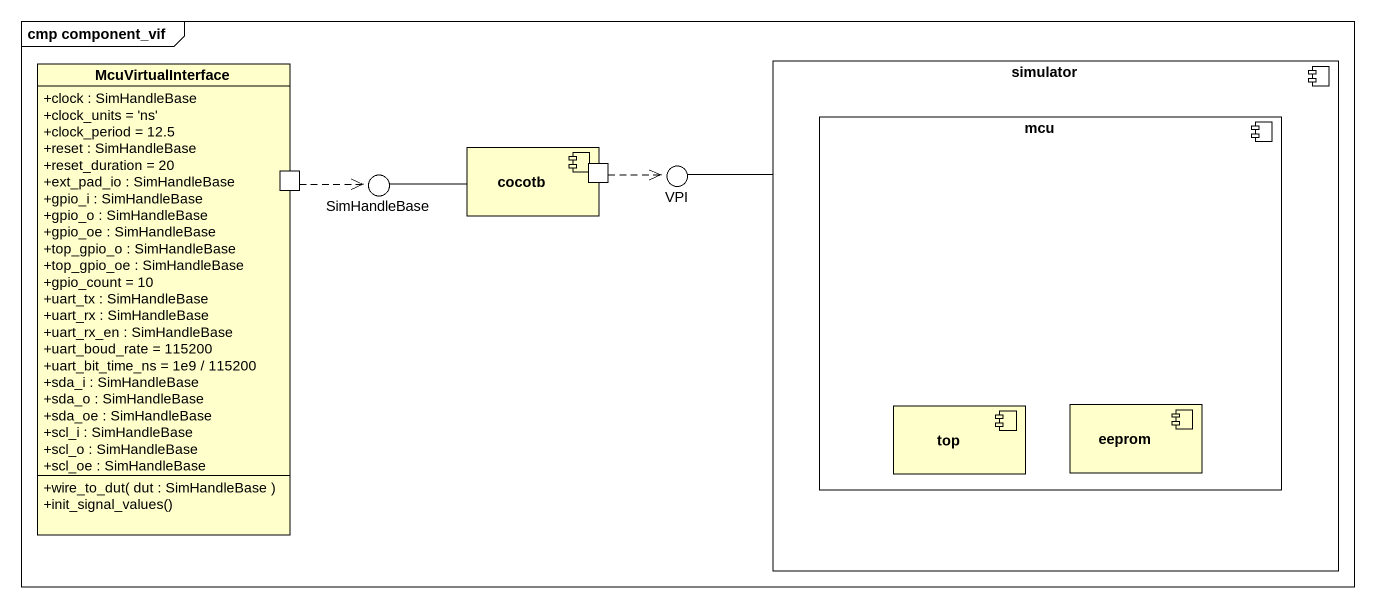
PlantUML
@startuml
mainframe cmp component_vif
allowmixing
hide circle
hide empty members
skinparam classAttributeIconSize 0
class McuVirtualInterface {
  +clock : SimHandleBase
  +clock_units = 'ns'
  +clock_period = 12.5
  +reset : SimHandleBase
  +reset_duration = 20
  +ext_pad_io : SimHandleBase
  +gpio_i : SimHandleBase
  +gpio_o : SimHandleBase
  +gpio_oe : SimHandleBase
  +top_gpio_o : SimHandleBase
  +top_gpio_oe : SimHandleBase
  +gpio_count = 10
  +uart_tx : SimHandleBase
  +uart_rx : SimHandleBase
  +uart_rx_en : SimHandleBase
  +uart_boud_rate = 115200
  +uart_bit_time_ns = 1e9 / 115200
  +sda_i : SimHandleBase
  +sda_o : SimHandleBase
  +sda_oe : SimHandleBase
  +scl_i : SimHandleBase
  +scl_o : SimHandleBase
  +scl_oe : SimHandleBase
  +wire_to_dut( dut : SimHandleBase )
  +init_signal_values()
}
component simulator {
  component mcu {
    component "top" as top_
    component eeprom
  }
}
() SimHandleBase
component cocotb {
  port " " as port2
}
() VPI
simulator -left- VPI
McuVirtualInterface .right.> SimHandleBase
cocotb -left- SimHandleBase
port2 .right.> VPI
@enduml
